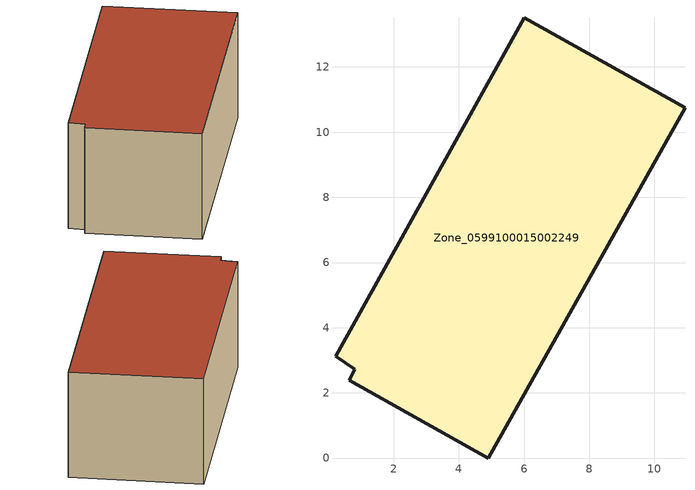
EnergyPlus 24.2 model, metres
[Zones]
Zone_0599100015002249
 floor ground (C_G): 0.64,2.39 0.8,2.73 0.21,3.13 6.01,13.5 10.94,10.75 4.91,0 z0.91
 wall outside (C_F): 4.91,0 10.94,10.75 6.01,13.5 0.21,3.13 0.8,2.73 0.64,2.39 4.91,0 z0.91:5.69
 roof outside (C_R): 0.8,2.73 0.64,2.39 4.91,0 10.94,10.75 6.01,13.5 0.21,3.13 z5.69
[BUILDING]
Pand.0599100015002249: North Axis=0; Terrain=City; Loads Convergence Tolerance Value=0.04; Temperature Convergence Tolerance Value=0.4; Solar Distribution=FullExterior; Maximum Number of Warmup Days=25; Minimum Number of Warmup Days=1
[Site:Location]
Rotterdam.The.Hague.AP_ZH_NLD Design_Conditions: Latitude=51.96; Longitude=4.45; Time Zone=1; Elevation=-4.5
[SITE:GROUNDTEMPERATURE:BUILDINGSURFACE]
18, 18, 18, 18, 18, 18, 18, 18, 18, 18, 18, 18
[MATERIAL] Thermal Absorptance=0.9; Solar Absorptance=0.7; Visible Absorptance=0.7
Name | Roughness | Thickness | Conductivity | Density | Specific Heat
G.TC.1975-1991 | MediumSmooth | 0.15 | 0.288461 | 540 | 1210
F.TC.1975-1991 | Rough | 0.3 | 0.230769 | 1920 | 840
R.TC.1975-1991 | MediumRough | 0.2 | 0.153846 | 1500 | 1000
[CONSTRUCTION]
C_G: G.TC.1975-1991
C_F: F.TC.1975-1991
C_R: R.TC.1975-1991
[ZONE]
Zone_0599100015002249: Type=1; Multiplier=1; Ceiling Height=Autocalculate; Volume=Autocalculate; Floor Area=autocalculate; Part of Total Floor Area=Yes
[ZONEINFILTRATION:DESIGNFLOWRATE]
Infil_Zone_0599100015002249: Zone or ZoneList or Space or SpaceList=Zone_0599100015002249; Schedule=AlwaysOn; Design Flow Rate Calculation Method=Flow/Area; Flow Rate per Floor Area=0.003; Constant Term Coefficient=1; Temperature Term Coefficient=0; Velocity Term Coefficient=0; Velocity Squared Term Coefficient=0
[HVACTEMPLATE:ZONE:IDEALLOADSAIRSYSTEM]
Zone_0599100015002249: Maximum Heating Supply Air Temperature=50; Minimum Cooling Supply Air Temperature=13; Maximum Heating Supply Air Humidity Ratio=0.0156; Minimum Cooling Supply Air Humidity Ratio=0.0077; Heating Limit=NoLimit; Cooling Limit=NoLimit; Dehumidification Control Type=ConstantSensibleHeatRatio; Cooling Sensible Heat Ratio=0.7; Dehumidification Setpoint=60; Humidification Control Type=None; Humidification Setpoint=30; Outdoor Air Method=None; Outdoor Air Flow Rate per Person=0.00944; Outdoor Air Flow Rate per Zone Floor Area=0; Outdoor Air Flow Rate per Zone=0; Demand Controlled Ventilation Type=None; Outdoor Air Economizer Type=NoEconomizer; Heat Recovery Type=None; Sensible Heat Recovery Effectiveness=0.7; Latent Heat Recovery Effectiveness=0.65
[ZONECONTROL:THERMOSTAT]
ThermostatControl_Zone_0599100015002249: Zone or ZoneList=Zone_0599100015002249; Control Type Schedule=DualSetpointControlType; Control 1=Thermostat_Zone_0599100015002249; Temperature Difference Between Cutout And Setpoint=0
[THERMOSTATSETPOINT:DUALSETPOINT]
Thermostat_Zone_0599100015002249: Heating Setpoint Temperature Schedule=HeatingSetpoint_Zone_0599100015002249; Cooling Setpoint Temperature Schedule=CoolingSetpoint_Zone_0599100015002249
[SCHEDULE:COMPACT]
HeatingSetpoint_Zone_0599100015002249: Through: 12/31, For: AllDays, Until: 24:00, 21
CoolingSetpoint_Zone_0599100015002249: Through: 12/31, For: AllDays, Until: 24:00, 24
DualSetpointControlType: Through: 12/31, For: AllDays, Until: 24:00, 4
AlwaysOn: Through: 12/31, For: AllDays, Until: 24:00, 1
